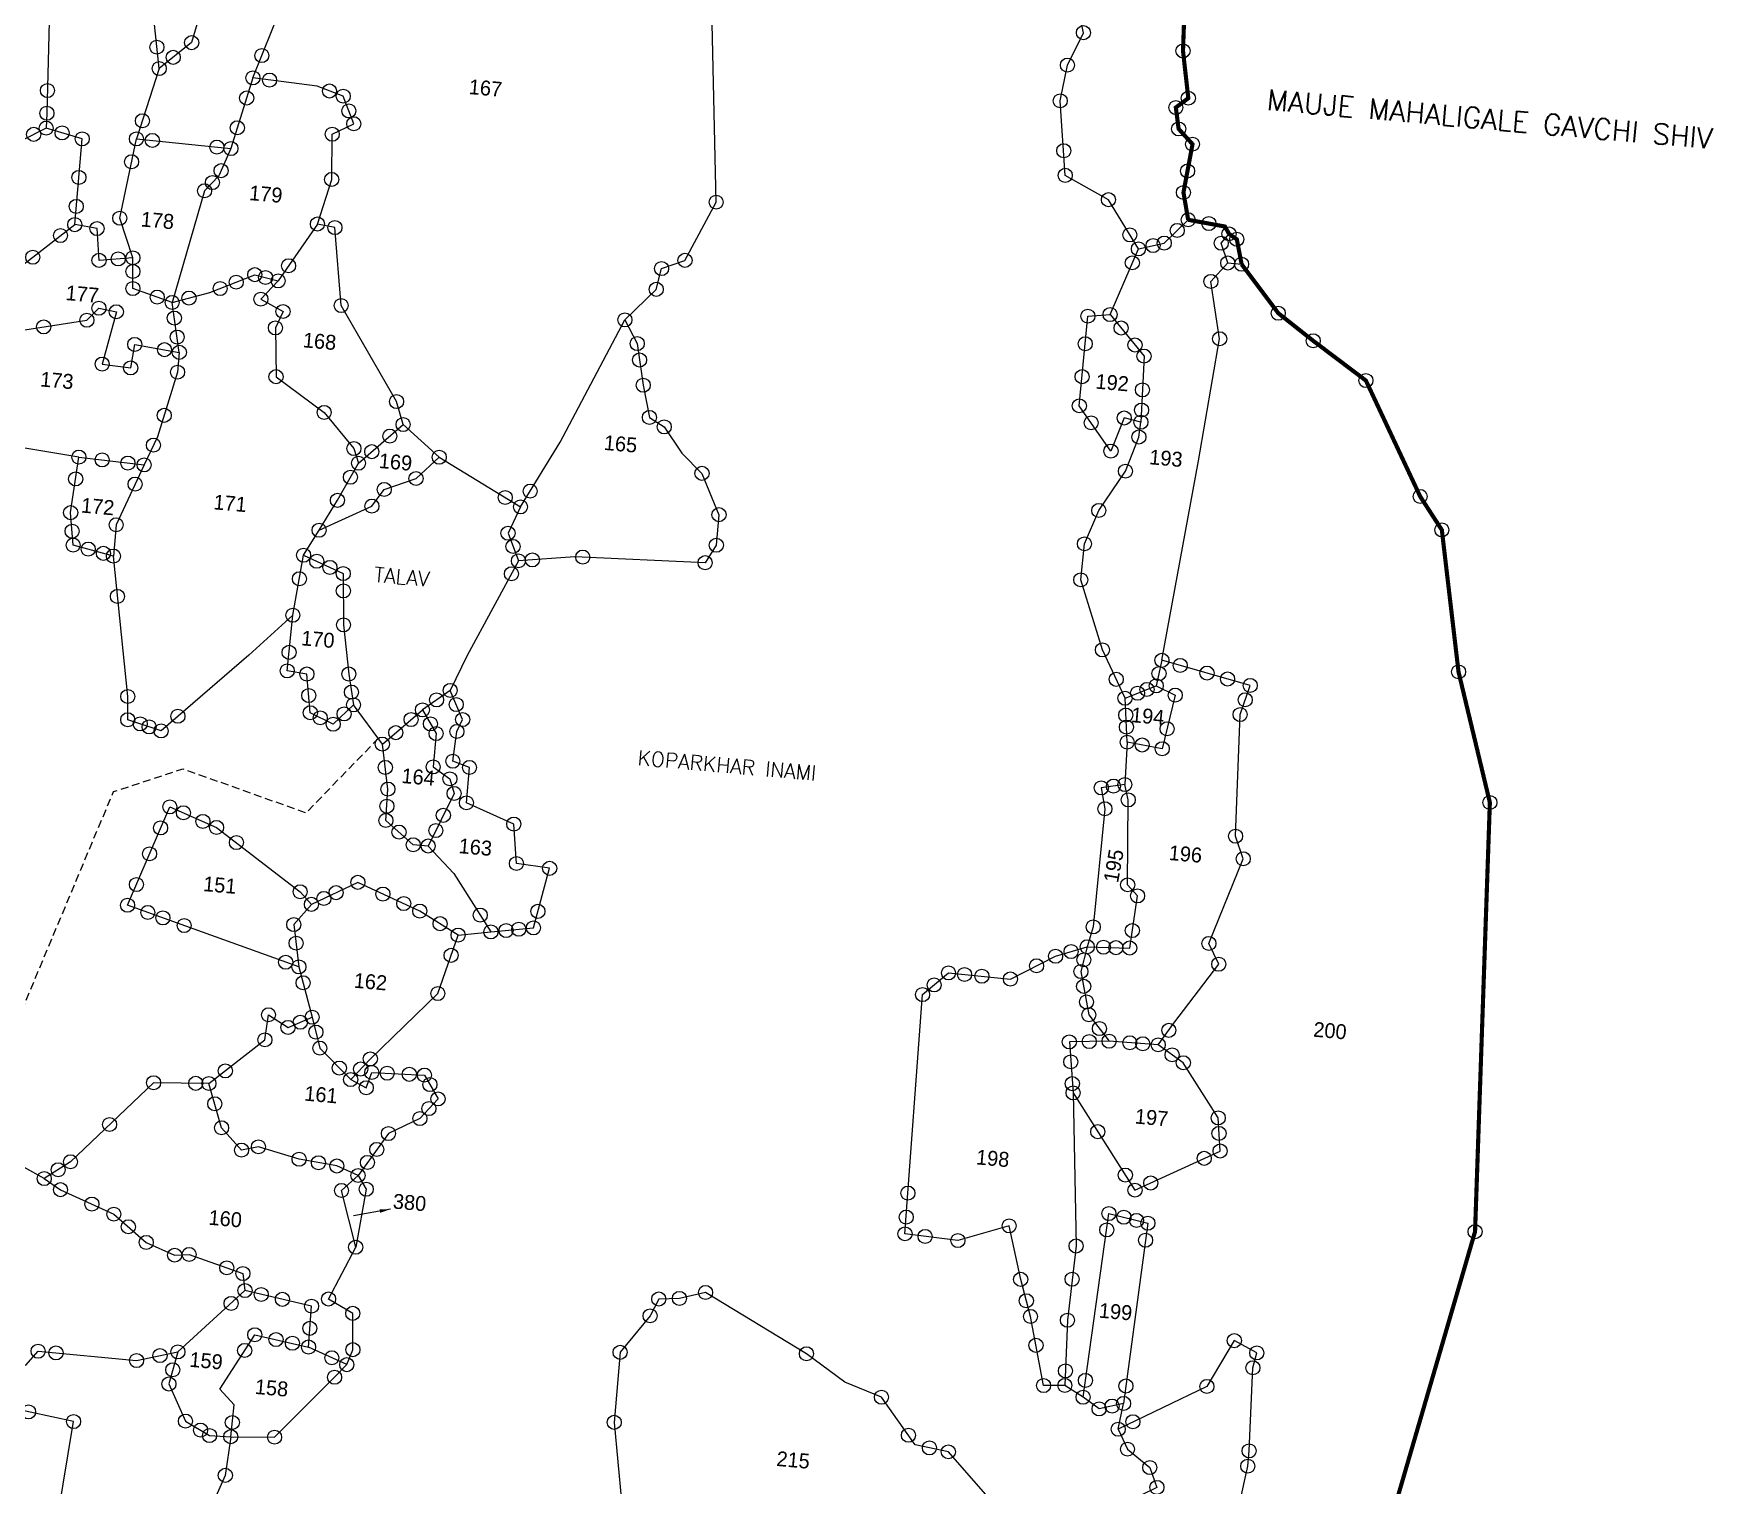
# Model space of a CAD drawing. Header units: metres. Extents: x 289133 to 292218, y 2093453 to 2100632.
# Drawn here: x 291142 to 292218, y 2098016 to 2098947 of the extents above; entities that cross this region are included whole.
import ezdxf
from ezdxf.enums import TextEntityAlignment as Align

# ---------------------------------------------------------------- set-up
doc = ezdxf.new("R2010")
doc.units = ezdxf.units.M
doc.header["$MEASUREMENT"] = 0
doc.linetypes.add('DASHED', pattern=[0.75, 0.5, -0.25])
for name, color, linetype in [('LINE_FOOTPATH', 1, 'DASHED'), ('POLY_PARCEL', 6, 'Continuous'), ('POLY_WATER', 4, 'Continuous'), ('SYM_ARROW', 1, 'Continuous'), ('SYM_STONE', 1, 'Continuous'), ('TEXT_MAPIN', 7, 'Continuous'), ('TEXT_MAPOUT', 7, 'Continuous'), ('TEXT_PARCEL', 7, 'Continuous'), ('V_BOUND_LINE', 7, 'Continuous')]:
    doc.layers.add(name, color=color, linetype=linetype)
doc.styles.get("Standard").update_dxf_attribs({"font": 'simplex.shx'})
doc.styles.add('TEXT_MAP', font='', dxfattribs={"height": 1.8})
doc.styles.get('TEXT_MAP').set_extended_font_data('Kruti Dev 050')
doc.dimstyles.get("Standard").update_dxf_attribs({"dimtxt": 0.18, "dimasz": 0.18, "dimexe": 0.18, "dimexo": 0.0625, "dimgap": 0.09, "dimtad": 0, "dimtih": 1, "dimtoh": 1, "dimdec": 4, "dimzin": 0, "dimdsep": 46, "dimtxsty": 'Standard', "dimcen": 0.09, "dimadec": 0, "dimazin": 0, "dimtfac": 1, "dimtdec": 4, "dimtofl": 0, "dimtmove": 0, "dimatfit": 3, "dimfxl": 1, "dimtolj": 1, "dimtzin": 0, "dimarcsym": 0})

# ---------------------------------------------------------------- blocks, each defined once
blk = doc.blocks.new('STONE')
blk.add_circle((0, 0), 0.851)
blk = doc.blocks.new('TEXTARROW')
blk.add_leader([(0.04, -0.01), (8.68, -0.01)], dimstyle='Standard', override={"dimtxt": 2.5, "dimasz": 2.5, "dimexe": 1.25, "dimexo": 0.625, "dimgap": 0.625, "dimtad": 1, "dimtih": 0, "dimtoh": 0, "dimzin": 8, "dimcen": 2.5, "dimtofl": 1})

msp = doc.modelspace()

# ---------------------------------------------------------------- linework, layer by layer
at = {"layer": 'LINE_FOOTPATH', "ltscale": 10, "flags": 128}
msp.add_lwpolyline([(291068.4, 2098160.7), (291108.9, 2098260.1), (291193, 2098460.8), (291237.5, 2098475.4), (291316.5, 2098447.2), (291362.8, 2098494.9)], dxfattribs=at)
at = {"layer": 'POLY_PARCEL'}
for points in [[(291521, 2098763.3), (291541.1, 2098782.9), (291544.5, 2098796.2), (291559.5, 2098801.5), (291579.5, 2098838.8), (291576.8, 2098963), (291554.7, 2099031.6), (291578.3, 2099080.5), (291588.9, 2099115.2), (291586, 2099127.7), (291576.3, 2099152.3), (291539.6, 2099165.7)], [(291337.9, 2099161.5), (291271.9, 2099051.3), (291264.9, 2099022.5), (291252, 2098982.1), (291251.2, 2098968.5), (291243.1, 2098941.1), (291222.3, 2098924.5)], [(291218.1, 2099121.4), (291198.3, 2099097.2), (291186.3, 2099079.8), (291169.3, 2099072.1), (291163.2, 2099052.4), (291161.7, 2099030.2), (291171.1, 2098988), (291152.4, 2098979.6), (291150.3, 2098895.8), (291149.8, 2098886.3)], [(291850.3, 2098808.8), (291831.1, 2098840.4), (291803.4, 2098856), (291800.2, 2098903.8), (291804.8, 2098926.7), (291815, 2098947.5), (291810.3, 2098969.5), (291812.2, 2098985.6), (291797.1, 2099024.3), (291798.4, 2099074.2), (291797.1, 2099108.9)], [(291222.3, 2098924.5), (291215.8, 2098985.3), (291216.8, 2099007.1), (291225.5, 2099016.5), (291254.3, 2099098)], [(291282.4, 2098918.5), (291307.2, 2098980.3), (291326.4, 2099031.1)], [(291222.3, 2098924.5), (291207.7, 2098879.4)], [(291282.4, 2098918.5), (291268.3, 2098873.2)], [(291323.8, 2098824.8), (291332.9, 2098853.4), (291333.3, 2098882.4), (291347.1, 2098889.1), (291340.3, 2098906.8), (291323.7, 2098913.1), (291282.4, 2098918.5)], [(291149.8, 2098886.3), (291134.2, 2098878.4), (291102.3, 2098836.4), (291092.9, 2098819.2), (291090.2, 2098798.8)], [(291168.1, 2098824.4), (291172.9, 2098879.4), (291149.8, 2098886.3)], [(291205.4, 2098803.1), (291197, 2098828.5), (291207.7, 2098879.4)], [(291207.7, 2098879.4), (291268.3, 2098873.2)], [(291268.3, 2098873.2), (291260.6, 2098855.8), (291251.4, 2098846.1), (291230.6, 2098774.5)], [(291101.2, 2098773.2), (291141.2, 2098803.5), (291168.1, 2098824.4)], [(291205.4, 2098803.1), (291183.7, 2098801.5), (291182.4, 2098821.9), (291168.1, 2098824.4)], [(291323.8, 2098824.8), (291298.6, 2098788.3)], [(291378.7, 2098696.2), (291374.5, 2098710.9), (291339, 2098772.5), (291335, 2098822.5), (291323.8, 2098824.8)], [(291850.3, 2098808.8), (291866.9, 2098812.6), (291882.2, 2098827.5)], [(291907.6, 2098799.8), (291903.4, 2098812.5), (291908.4, 2098818.5)], [(291832.1, 2098766.7), (291850.3, 2098808.8)], [(291230.6, 2098774.5), (291205.4, 2098783.4), (291205.4, 2098803.1)], [(291865.4, 2098545), (291888.9, 2098672.9), (291902.4, 2098751.2), (291896.8, 2098788), (291907.6, 2098799.8)], [(291907.6, 2098799.8), (291916.5, 2098799)], [(291230.6, 2098774.5), (291254.8, 2098780.8), (291283.6, 2098792.3), (291298.6, 2098788.3)], [(291298.6, 2098788.3), (291287.5, 2098776.6), (291301.7, 2098768.7), (291296.8, 2098758.2), (291297.2, 2098726.9), (291328.1, 2098704), (291347.2, 2098680.8), (291350.1, 2098671.4)], [(291101.2, 2098773.2), (291117.8, 2098767.8), (291123.7, 2098755), (291175.9, 2098763.1), (291183.6, 2098770.8), (291194.8, 2098768.5), (291185.7, 2098735), (291204, 2098732.5), (291206.6, 2098747.6), (291235.2, 2098742.5)], [(291235.2, 2098742.5), (291230.6, 2098774.5)], [(291851.9, 2098697.7), (291841.2, 2098700.4), (291832.7, 2098679.2), (291812.4, 2098708.2), (291817.9, 2098765.7), (291832.1, 2098766.7)], [(291832.1, 2098766.7), (291853.9, 2098740.1), (291851.9, 2098697.7)], [(291521, 2098763.3), (291528.9, 2098748.1), (291532.7, 2098721.4), (291536.7, 2098700.8), (291546.2, 2098694.7), (291557.5, 2098677.9), (291570.4, 2098664.9), (291581.3, 2098638.4), (291579.6, 2098618.8), (291572.4, 2098607.6), (291488.8, 2098611.4), (291452.7, 2098608.8)], [(291454, 2098643.4), (291479.4, 2098684.8), (291521, 2098763.3)], [(291235.2, 2098742.5), (291234.1, 2098729.8), (291221.2, 2098688.4), (291212.6, 2098670.3)], [(291170.8, 2098675.3), (291130.9, 2098681.9), (291129.4, 2098700), (291082.1, 2098728.5)], [(291350.1, 2098671.4), (291378.7, 2098696.2)], [(291378.7, 2098696.2), (291401.9, 2098675.2)], [(291850.6, 2098688.2), (291851.9, 2098697.7)], [(291841.7, 2098520.7), (291827.2, 2098551.7), (291813.3, 2098596.6), (291815.7, 2098619.7), (291824.9, 2098641.1), (291842, 2098666.3), (291850.6, 2098688.2)], [(291192.9, 2098611.8), (291167.1, 2098618.9), (291165.5, 2098639.7), (291170.8, 2098675.3)], [(291170.8, 2098675.3), (291212.6, 2098670.3)], [(291212.6, 2098670.3), (291194.7, 2098631.9), (291192.9, 2098611.8)], [(291324.8, 2098628.4), (291336.6, 2098647.6), (291350.1, 2098671.4)], [(291308, 2098573.9), (291279.7, 2098548.4), (291223.5, 2098499.7), (291202.1, 2098506.9), (291202.1, 2098521.8), (291192.9, 2098611.8)], [(291308, 2098573.9), (291314.9, 2098612.4)], [(291346.9, 2098516.4), (291333.9, 2098504), (291319.2, 2098511.4), (291317, 2098536.2), (291304.4, 2098538.2), (291308, 2098573.9)], [(291865.4, 2098545), (291861.7, 2098528.6)], [(291863, 2098298.4), (291873, 2098312.2), (291901.8, 2098350.1), (291895.5, 2098363.4), (291917.5, 2098417.7), (291912.6, 2098432.2), (291915.5, 2098510.2), (291922, 2098528.9), (291865.4, 2098545)], [(291841.7, 2098520.7), (291861.7, 2098528.6)], [(291861.7, 2098528.6), (291873.9, 2098522.7), (291865.6, 2098488.3), (291843.1, 2098492.5)], [(291435, 2098370.8), (291462.3, 2098373.4), (291472.7, 2098411.6), (291451.4, 2098414.7), (291449.7, 2098440), (291419.3, 2098453.6), (291421.3, 2098476.3), (291410.6, 2098480.3), (291413.2, 2098499.4), (291416.9, 2098507), (291408.9, 2098525.7)], [(291843.1, 2098492.5), (291841.7, 2098520.7)], [(291391.1, 2098513.2), (291399.9, 2098498), (291398, 2098476.6), (291408.7, 2098469), (291411.4, 2098459.6), (291394.8, 2098425.9)], [(291394.8, 2098425.9), (291385.2, 2098426.7), (291367.7, 2098442.3), (291369, 2098462.4), (291365.4, 2098491.3)], [(291843.1, 2098492.5), (291841.6, 2098465.3)], [(291817.5, 2098361.3), (291844.7, 2098360.5), (291849.8, 2098393.9), (291843.4, 2098401), (291843.8, 2098455.5), (291841.6, 2098465.3)], [(291841.6, 2098465.3), (291826.5, 2098463.2), (291828.8, 2098449.8), (291821.3, 2098374), (291817.5, 2098361.3)], [(291311.9, 2098348.4), (291202, 2098387.9), (291229.1, 2098451), (291259.1, 2098437.8), (291312.7, 2098396.6), (291319.9, 2098388.5)], [(291394.8, 2098425.9), (291411.3, 2098408.2), (291435, 2098370.8)], [(291414, 2098368.8), (291389.4, 2098384.2), (291349.7, 2098402.6), (291319.9, 2098388.5)], [(291319.9, 2098388.5), (291308.6, 2098375.5), (291311.9, 2098348.4)], [(291345.1, 2098276.1), (291357.7, 2098289.4), (291401, 2098331.3), (291414, 2098368.8)], [(291414, 2098368.8), (291435, 2098370.8)], [(291803.1, 2098080), (291789.5, 2098079.9), (291781.1, 2098124.2), (291774.8, 2098148), (291767.4, 2098182.3), (291734.5, 2098172.9), (291700.6, 2098177.2), (291711.9, 2098330.6), (291728.5, 2098344.5), (291768.2, 2098340.6), (291797.2, 2098355.2), (291817.5, 2098361.3)], [(291817.5, 2098361.3), (291813.4, 2098345.4), (291818.5, 2098317.7), (291831.5, 2098300.7)], [(291311.9, 2098348.4), (291320.4, 2098316.1)], [(291254.2, 2098273.6), (291290.1, 2098301.6), (291292.4, 2098317.7), (291304.9, 2098309.6), (291320.4, 2098316.1)], [(291320.4, 2098316.1), (291325.3, 2098296.3), (291345.1, 2098276.1)], [(291148.6, 2098212.6), (291135.4, 2098219.9), (291080.4, 2098259.5), (291053.6, 2098260.1), (291046.3, 2098266.9), (291056.8, 2098281.3), (291042.9, 2098283.9), (291029.8, 2098294.7), (291018.3, 2098298.8)], [(291831.5, 2098300.7), (291806, 2098300.3), (291808.4, 2098267.6)], [(291808.4, 2098267.6), (291848.1, 2098205.2), (291902.7, 2098230.3), (291901.5, 2098251.5), (291879.1, 2098286.9), (291863, 2098298.4)], [(291863, 2098298.4), (291831.5, 2098300.7)], [(291345.1, 2098276.1), (291355.1, 2098270.9), (291358.6, 2098280.7), (291392.4, 2098279), (291401.1, 2098263.7), (291389.5, 2098251.1), (291369.3, 2098241.5), (291349.8, 2098214.6)], [(291254.2, 2098273.6), (291218.7, 2098274.1), (291165.4, 2098223.4), (291148.6, 2098212.6)], [(291349.8, 2098214.6), (291336.2, 2098220.7), (291312, 2098225), (291285.9, 2098233), (291275.1, 2098230.9), (291262.3, 2098245.2), (291254.2, 2098273.6)], [(291808.4, 2098267.6), (291810.3, 2098169.4), (291804.8, 2098121.8), (291803.1, 2098080)], [(291148.6, 2098212.6), (291159, 2098205.5), (291193.2, 2098189.8), (291214, 2098171.7), (291232.2, 2098163.5), (291241.5, 2098164), (291276, 2098151.7), (291277.3, 2098140.8)], [(291348.3, 2098168.6), (291339.2, 2098205), (291349.8, 2098214.6)], [(291349.8, 2098214.6), (291355.1, 2098205.8), (291348.3, 2098168.6)], [(291814.8, 2098072.4), (291831.4, 2098190.2), (291856.4, 2098184), (291840.8, 2098068.4)], [(291342.6, 2098093.3), (291346.5, 2098102.9), (291346.4, 2098126.2), (291330.9, 2098135.4), (291348.3, 2098168.6)], [(291277.3, 2098140.8), (291234.3, 2098101.5)], [(291318.1, 2098104.6), (291320, 2098130.8), (291277.3, 2098140.8)], [(291555.9, 2098135.8), (291542.7, 2098135.4), (291537.1, 2098124.6), (291517.9, 2098101.2), (291514.1, 2098056.3), (291518.7, 2098005.8), (291536.7, 2097983.7)], [(291788.5, 2097931.2), (291770.9, 2097965.9), (291767.1, 2097993.1), (291728.4, 2098037.4), (291707.2, 2098041.9), (291685.5, 2098072.4), (291662, 2098082.1), (291637.4, 2098100.3), (291572.7, 2098139.6), (291555.9, 2098135.8)], [(291268.2, 2098047.1), (291270.4, 2098067.5), (291261.2, 2098077.6), (291283.6, 2098112.5), (291318.1, 2098104.6)], [(291923.7, 2098091.3), (291926.2, 2098100.8), (291911.8, 2098108.7), (291894.2, 2098079.3), (291837.4, 2098051.9)], [(291211.5, 2097852.7), (291193.3, 2097856.1), (291144.6, 2097936.8), (291157.2, 2097995.9), (291167.4, 2098056.8), (291125.6, 2098065.8), (291109.2, 2098084.4), (291116.4, 2098096.5), (291136.8, 2098092.9), (291144.6, 2098101.9), (291207.8, 2098095.9), (291234.3, 2098101.5)], [(291234.3, 2098101.5), (291228.5, 2098080.9), (291239.1, 2098057.1), (291254.6, 2098047.8), (291268.2, 2098047.1)], [(291342.6, 2098093.3), (291318.1, 2098104.6)], [(291268.2, 2098047.1), (291296.3, 2098046.8), (291334.8, 2098085.2), (291342.6, 2098093.3)], [(291920.4, 2098028.2), (291921.3, 2098038), (291923.7, 2098091.3)], [(291814.8, 2098072.4), (291803.1, 2098080)], [(291840.8, 2098068.4), (291825.1, 2098064.9), (291814.8, 2098072.4)], [(291837.4, 2098051.9), (291840.8, 2098068.4)], [(291268.2, 2098047.1), (291264.7, 2098022.3), (291257, 2098005), (291229, 2097966.4), (291226.1, 2097904.2), (291221.2, 2097883.1), (291211.5, 2097852.7)], [(291837.4, 2098051.9), (291843.3, 2098039.1), (291857.6, 2098027.3), (291862.2, 2098014.6), (291851.6, 2098009.4), (291861.2, 2097998.4), (291856.7, 2097987.4), (291851.9, 2097957.5), (291828, 2097940)], [(291984.4, 2097813.7), (291950.9, 2097858.1), (291899.5, 2097933.4), (291920.4, 2098028.2)]]:
    msp.add_lwpolyline(points, dxfattribs=at)
at = {"layer": 'POLY_WATER'}
for points in [[(291324.8, 2098628.4), (291358.7, 2098643.9), (291366.6, 2098654.6), (291387, 2098661.6), (291401.9, 2098675.2)], [(291401.9, 2098675.2), (291454, 2098643.4)], [(291454, 2098643.4), (291446, 2098626.5), (291452.7, 2098608.8)], [(291314.9, 2098612.4), (291324.8, 2098628.4)], [(291314.9, 2098612.4), (291340.3, 2098600.6), (291340.5, 2098567.7), (291343.9, 2098536.2), (291346.9, 2098516.4)], [(291452.7, 2098608.8), (291419.7, 2098548), (291408.9, 2098525.7)], [(291408.9, 2098525.7), (291391.1, 2098513.2)], [(291365.4, 2098491.3), (291346.9, 2098516.4)], [(291365.4, 2098491.3), (291391.1, 2098513.2)]]:
    msp.add_lwpolyline(points, dxfattribs=at)
at = {"layer": 'V_BOUND_LINE', "const_width": 2.65}
for points in [[(291862.8, 2099203.1), (291871, 2099187.1), (291871.3, 2099173.6), (291876.5, 2099155.8), (291854.5, 2099145), (291862.1, 2099119.6), (291880.9, 2099103.7), (291878.5, 2099093.4), (291880.1, 2099052), (291872.1, 2099003.9), (291880.4, 2098978.4), (291878.9, 2098935.8), (291882.3, 2098905.5), (291874.3, 2098899.5), (291876.1, 2098885.8), (291885, 2098876), (291879.2, 2098845), (291882.2, 2098827.5)], [(291882.2, 2098827.5), (291905.8, 2098823.2), (291908.4, 2098818.5)], [(291908.4, 2098818.5), (291913.4, 2098815), (291916.5, 2098799)], [(291916.5, 2098799), (291940, 2098767.6), (291962.4, 2098749.9), (291996.2, 2098724.4), (292031, 2098650.1), (292044.9, 2098628.6), (292055.6, 2098537.6), (292075.7, 2098453.8), (292066.2, 2098178.6), (292013.5, 2097997.8), (292054.8, 2097903), (292013.6, 2097811.4)]]:
    msp.add_lwpolyline(points, dxfattribs=at)

# ---------------------------------------------------------------- block references
at = {"layer": 'SYM_ARROW', "xscale": 2.791438101820972, "yscale": 2.791438101820972, "zscale": 2.791438101820972, "rotation": 190.0421679091164}
msp.add_blockref('TEXTARROW', (291370.8, 2098193), dxfattribs=at)
at = {"layer": 'SYM_STONE', "xscale": 5.299400462306718, "yscale": 5.299400462306718, "zscale": 5.299400462306718, "rotation": 354.9656378856341}
for p in [(291815, 2098947.5), (291220.8, 2098938.2), (291243.1, 2098941.1), (291288.1, 2098932.8), (291878.9, 2098935.8), (291222.3, 2098924.5), (291231.3, 2098931.7), (291804.8, 2098926.7), (291150.6, 2098910.4), (291282.4, 2098918.5), (291293.1, 2098917.1), (291278.4, 2098905.6), (291331.5, 2098910.1), (291340.3, 2098906.8), (291800.2, 2098903.8), (291874.3, 2098899.5), (291882.3, 2098905.5), (291150.3, 2098895.8), (291211.5, 2098891), (291343.9, 2098897.3), (291347.1, 2098889.1), (291141.8, 2098882.3), (291149.8, 2098886.3), (291160, 2098883.2), (291172.9, 2098879.4), (291207.7, 2098879.4), (291217.9, 2098878.4), (291272.4, 2098886.5), (291333.3, 2098882.4), (291876.1, 2098885.8), (291259.3, 2098874.1), (291268.3, 2098873.2), (291802.4, 2098871.8), (291885, 2098876), (291204.6, 2098864.7), (291262, 2098859), (291881.8, 2098858.8), (291170.8, 2098854.7), (291251.4, 2098846.1), (291256.4, 2098851.4), (291332.9, 2098853.4), (291803.4, 2098856), (291169.1, 2098836.1), (291579.5, 2098838.8), (291831.1, 2098840.4), (291879.2, 2098845), (291168.1, 2098824.4), (291197, 2098828.5), (291323.8, 2098824.8), (291882.2, 2098827.5), (291895.5, 2098825.1), (291159, 2098817.4), (291182.4, 2098821.9), (291335, 2098822.5), (291844.8, 2098817.8), (291875.2, 2098820.7), (291908.4, 2098818.5), (291913.4, 2098815), (291141.2, 2098803.5), (291205.4, 2098803.1), (291850.3, 2098808.8), (291859.7, 2098811), (291866.9, 2098812.6), (291903.4, 2098812.5), (291183.7, 2098801.5), (291196, 2098802.4), (291205.4, 2098794.4), (291283.6, 2098792.3), (291305.3, 2098798), (291544.5, 2098796.2), (291559.5, 2098801.5), (291846.4, 2098799.9), (291907.6, 2098799.8), (291916.5, 2098799), (291205.4, 2098783.4), (291261.4, 2098783.4), (291271.7, 2098787.5), (291290.5, 2098790.5), (291298.6, 2098788.3), (291541.1, 2098782.9), (291896.8, 2098788), (291183.6, 2098770.8), (291221, 2098777.9), (291230.6, 2098774.5), (291241.4, 2098777.3), (291287.5, 2098776.6), (291339, 2098772.5), (291175.9, 2098763.1), (291194.8, 2098768.5), (291232, 2098764.5), (291301.7, 2098768.7), (291521, 2098763.3), (291817.9, 2098765.7), (291832.1, 2098766.7), (291940, 2098767.6), (291148.2, 2098758.8), (291233.8, 2098752.3), (291296.8, 2098758.2), (291839.2, 2098758.1), (291902.4, 2098751.2), (291962.4, 2098749.9), (291206.6, 2098747.6), (291225.7, 2098744.2), (291235.2, 2098742.5), (291528.9, 2098748.1), (291816.2, 2098748), (291848.1, 2098747.2), (291853.9, 2098740.1), (291185.7, 2098735), (291204, 2098732.5), (291234.1, 2098729.8), (291530.4, 2098737.6), (291297.2, 2098726.9), (291532.7, 2098721.4), (291814.2, 2098726.9), (291852.9, 2098718.4), (291996.2, 2098724.4), (291374.5, 2098710.9), (291812.4, 2098708.2), (291225.5, 2098702.1), (291328.1, 2098704), (291378.7, 2098696.2), (291536.7, 2098700.8), (291820, 2098697.3), (291841.2, 2098700.4), (291851.9, 2098697.7), (291852.3, 2098705.5), (291370.2, 2098688.8), (291546.2, 2098694.7), (291850.6, 2098688.2), (291170.8, 2098675.3), (291185.7, 2098673.5), (291218.6, 2098683), (291347.2, 2098680.8), (291358.6, 2098678.8), (291401.9, 2098675.2), (291832.7, 2098679.2), (291202.2, 2098671.5), (291212.6, 2098670.3), (291350.1, 2098671.4), (291570.4, 2098664.9), (291842, 2098666.3), (291168.7, 2098661.3), (291206.8, 2098658), (291344.9, 2098662.4), (291366.6, 2098654.6), (291387, 2098661.6), (291460.2, 2098653.5), (291336.6, 2098647.6), (291358.7, 2098643.9), (291444.2, 2098649.4), (291454, 2098643.4), (291824.9, 2098641.1), (292031, 2098650.1), (291165.5, 2098639.7), (291194.7, 2098631.9), (291581.3, 2098638.4), (291166.4, 2098627.8), (291324.8, 2098628.4), (291446, 2098626.5), (291815.7, 2098619.7), (292044.9, 2098628.6), (291167.1, 2098618.9), (291176.8, 2098616.3), (291186.5, 2098613.6), (291192.9, 2098611.8), (291314.9, 2098612.4), (291449.2, 2098618), (291452.7, 2098608.8), (291461.6, 2098609.4), (291493.9, 2098611.2), (291579.6, 2098618.8), (291323.3, 2098608.5), (291331.8, 2098604.6), (291340.3, 2098600.6), (291448.2, 2098600.5), (291572.4, 2098607.6), (291312.2, 2098597.3), (291340.4, 2098589.5), (291813.3, 2098596.6), (291195.5, 2098586), (291308, 2098573.9), (291340.5, 2098567.7), (291305.6, 2098550.1), (291827.2, 2098551.7), (291865.4, 2098545), (291304.4, 2098538.2), (291317, 2098536.2), (291343.9, 2098536.2), (291863.5, 2098536.5), (291877.1, 2098541.7), (291894.3, 2098536.8), (292055.6, 2098537.6), (291345.6, 2098524.6), (291408.9, 2098525.7), (291836.1, 2098532.8), (291849.8, 2098523.9), (291855.8, 2098526.3), (291861.7, 2098528.6), (291873.9, 2098522.7), (291907.5, 2098533), (291922, 2098528.9), (291202.1, 2098521.8), (291318.2, 2098522.4), (291346.9, 2098516.4), (291391.1, 2098513.2), (291400.2, 2098519.6), (291412.8, 2098516.6), (291841.7, 2098520.7), (291918.8, 2098519.7), (291202.1, 2098506.9), (291210.1, 2098504.2), (291215.8, 2098502.3), (291234.3, 2098509.1), (291319.2, 2098511.4), (291325.6, 2098508.1), (291333.9, 2098504), (291340.9, 2098510.6), (291383.8, 2098507), (291396.2, 2098504.2), (291416.9, 2098507), (291842.2, 2098509.9), (291842.6, 2098502.2), (291868.7, 2098501.1), (291915.5, 2098510.2), (291223.5, 2098499.7), (291365.4, 2098491.3), (291374, 2098498.6), (291399.9, 2098498), (291413.2, 2098499.4), (291843.1, 2098492.5), (291852.7, 2098490.7), (291410.6, 2098480.3), (291865.6, 2098488.3), (291367.3, 2098476.3), (291398, 2098476.6), (291408.7, 2098469), (291421.3, 2098476.3), (291369, 2098462.4), (291411.4, 2098459.6), (291826.5, 2098463.2), (291834.3, 2098464.3), (291841.6, 2098465.3), (291229.1, 2098451), (291368.3, 2098451.4), (291419.3, 2098453.6), (291828.8, 2098449.8), (291843.8, 2098455.5), (292075.7, 2098453.8), (291223.2, 2098437.5), (291237.8, 2098447.2), (291250.3, 2098441.7), (291259.1, 2098437.8), (291367.7, 2098442.3), (291404.5, 2098445.6), (291449.7, 2098440), (291271.8, 2098428.1), (291376.1, 2098434.8), (291385.2, 2098426.7), (291394.8, 2098425.9), (291399.7, 2098435.8), (291912.6, 2098432.2), (291216.1, 2098420.9), (291917.5, 2098417.7), (291451.4, 2098414.7), (291472.7, 2098411.6), (291207.7, 2098401.2), (291312.7, 2098396.6), (291335.7, 2098396), (291349.7, 2098402.6), (291365.8, 2098395.1), (291843.4, 2098401), (291849.8, 2098393.9), (291202, 2098387.9), (291215, 2098383.3), (291319.9, 2098388.5), (291327.9, 2098392.3), (291379.1, 2098389), (291389.4, 2098384.2), (291465.2, 2098384), (291224.7, 2098379.8), (291238.3, 2098374.9), (291308.6, 2098375.5), (291402.4, 2098376.1), (291428.2, 2098381.6), (291452.9, 2098372.5), (291462.3, 2098373.4), (291821.3, 2098374), (291310.1, 2098363.6), (291414, 2098368.8), (291435, 2098370.8), (291444.8, 2098371.7), (291817.5, 2098361.3), (291846.4, 2098371.7), (291895.5, 2098363.4), (291303.4, 2098351.4), (291409.5, 2098355.8), (291797.2, 2098355.2), (291807.1, 2098358.2), (291815.3, 2098352.9), (291827.9, 2098361), (291835.9, 2098360.7), (291844.7, 2098360.5), (291311.9, 2098348.4), (291728.5, 2098344.5), (291738.8, 2098343.5), (291749.9, 2098342.4), (291768.2, 2098340.6), (291785, 2098349.1), (291813.4, 2098345.4), (291901.8, 2098350.1), (291314.6, 2098338.2), (291401, 2098331.3), (291711.9, 2098330.6), (291719.3, 2098336.8), (291815.2, 2098335.9), (291817, 2098325.9), (291292.4, 2098317.7), (291304.9, 2098309.6), (291312.8, 2098312.9), (291320.4, 2098316.1), (291818.5, 2098317.7), (291825.3, 2098308.8), (291869.8, 2098307.7), (291290.1, 2098301.6), (291322.8, 2098306.6), (291806, 2098300.3), (291818.8, 2098300.5), (291831.5, 2098300.7), (291844.8, 2098299.7), (291853.1, 2098299.1), (291863, 2098298.4), (291325.3, 2098296.3), (291357.7, 2098289.4), (291806.9, 2098287.5), (291871.9, 2098292), (291879.1, 2098286.9), (291264.7, 2098281.7), (291337.8, 2098283.5), (291345.1, 2098276.1), (291351.5, 2098282.9), (291358.6, 2098280.7), (291368.5, 2098280.2), (291382.7, 2098279.5), (291392.4, 2098279), (291218.7, 2098274.1), (291245.7, 2098273.7), (291254.2, 2098273.6), (291355.1, 2098270.9), (291395.9, 2098272.9), (291807.9, 2098273.5), (291808.4, 2098267.6), (291257.9, 2098260.6), (291395.3, 2098257.5), (291401.1, 2098263.7), (291190.5, 2098247.3), (291262.3, 2098245.2), (291389.5, 2098251.1), (291824.2, 2098242.7), (291901.5, 2098251.5), (291285.9, 2098233), (291369.3, 2098241.5), (291902, 2098241.6), (291165.4, 2098223.4), (291275.1, 2098230.9), (291312, 2098225), (291324.4, 2098222.8), (291355.8, 2098223), (291361.8, 2098231.3), (291892.5, 2098225.6), (291902.7, 2098230.3), (291148.6, 2098212.6), (291157.5, 2098218.3), (291336.2, 2098220.7), (291349.8, 2098214.6), (291841.9, 2098214.9), (291159, 2098205.5), (291339.2, 2098205), (291355.1, 2098205.8), (291702.5, 2098203.3), (291848.1, 2098205.2), (291858.2, 2098209.8), (291179.1, 2098196.3), (291193.2, 2098189.8), (291831.4, 2098190.2), (291202.5, 2098181.7), (291701.4, 2098187.9), (291767.4, 2098182.3), (291830, 2098179.7), (291841, 2098187.8), (291849.1, 2098185.8), (291856.4, 2098184), (292066.2, 2098178.6), (291214, 2098171.7), (291348.3, 2098168.6), (291700.6, 2098177.2), (291713.5, 2098175.5), (291734.5, 2098172.9), (291810.3, 2098169.4), (291854.9, 2098173.1), (291232.2, 2098163.5), (291241.5, 2098164), (291265.6, 2098155.4), (291276, 2098151.7), (291774.8, 2098148), (291807.8, 2098148.1), (291277.3, 2098140.8), (291287.7, 2098138.3), (291301.3, 2098135.2), (291330.9, 2098135.4), (291542.7, 2098135.4), (291555.9, 2098135.8), (291572.7, 2098139.6), (291268.4, 2098132.6), (291320, 2098130.8), (291346.4, 2098126.2), (291537.1, 2098124.6), (291778.4, 2098134.3), (291318.9, 2098116.6), (291781.1, 2098124.2), (291804.8, 2098121.8), (291283.6, 2098112.5), (291297.2, 2098109.4), (291307.7, 2098107), (291318.1, 2098104.6), (291346.5, 2098102.9), (291784.6, 2098105.7), (291911.8, 2098108.7), (291144.6, 2098101.9), (291156.1, 2098100.8), (291207.8, 2098095.9), (291222.8, 2098099.1), (291234.3, 2098101.5), (291277.1, 2098102.4), (291333, 2098097.7), (291342.6, 2098093.3), (291517.9, 2098101.2), (291637.4, 2098100.3), (291926.2, 2098100.8), (291231, 2098090), (291334.8, 2098085.2), (291803.5, 2098089.3), (291816.3, 2098083.2), (291923.7, 2098091.3), (291228.5, 2098080.9), (291685.5, 2098072.4), (291789.5, 2098079.9), (291803.1, 2098080), (291814.8, 2098072.4), (291842.3, 2098079.6), (291894.2, 2098079.3), (291138.5, 2098063), (291825.1, 2098064.9), (291833.4, 2098066.7), (291840.8, 2098068.4), (291167.4, 2098056.8), (291239.1, 2098057.1), (291248.8, 2098051.3), (291269.2, 2098056.2), (291514.1, 2098056.3), (291837.4, 2098051.9), (291846.8, 2098056.7), (291254.6, 2098047.8), (291268.2, 2098047.1), (291296.3, 2098046.8), (291702.8, 2098048), (291716.3, 2098039.9), (291843.3, 2098039.1), (291728.4, 2098037.4), (291920.4, 2098028.2), (291921.3, 2098038), (291264.7, 2098022.3), (291857.6, 2098027.3), (291862.2, 2098014.6)]:
    msp.add_blockref('STONE', p, dxfattribs=at)

# ---------------------------------------------------------------- texts
at = {"layer": 'TEXT_MAPIN'}
for s, height, p in [('TALAV', 9.54, (291359.7, 2098595.4)), ('KOPARKHAR INAMI', 9.539, (291528.7, 2098477.9))]:
    msp.add_text(s, height=height, rotation=354.9656, dxfattribs=at).set_placement(p)
at = {"layer": 'TEXT_MAPOUT'}
msp.add_text('MAUJE MAHALIGALE GAVCHI SHIV', height=13.249, rotation=354.9656, dxfattribs=at).set_placement((291932.2, 2098898.1))
at = {"layer": 'TEXT_PARCEL', "style": 'TEXT_MAP'}
for s, rotation, p in [('167', 354.9656, (291431.6, 2098912)), ('179', 354.9656, (291290.7, 2098844)), ('178', 354.9656, (291221.2, 2098827.1)), ('177', 354.9656, (291173, 2098779.9)), ('168', 354.9656, (291325.2, 2098749.6)), ('173', 354.9656, (291156.7, 2098724.5)), ('192', 354.9656, (291833.5, 2098723.1)), ('165', 354.9656, (291518.2, 2098683.8)), ('193', 354.9656, (291868, 2098674.6)), ('169', 354.9656, (291373.9, 2098672.2)), ('172', 354.9656, (291182.9, 2098643.7)), ('171', 354.9656, (291267.8, 2098645.7)), ('170', 354.9656, (291324.1, 2098558.5)), ('194', 354.9656, (291856.3, 2098509.2)), ('164', 354.9656, (291388.4, 2098470.2)), ('163', 354.9656, (291425.1, 2098425.2)), ('195', 79.7863, (291834.4, 2098413.2)), ('196', 354.9656, (291880.5, 2098420.8)), ('151', 354.9656, (291261.2, 2098400.8)), ('162', 354.9656, (291357.8, 2098338.9)), ('200', 354.9656, (291973.2, 2098307.5)), ('161', 354.9656, (291326.1, 2098266.5)), ('197', 354.9656, (291858.8, 2098251.8)), ('198', 354.9656, (291756.9, 2098225.6)), ('380', 354.9656, (291382.9, 2098197.3)), ('160', 354.9656, (291264.7, 2098186.9)), ('199', 354.9656, (291835.7, 2098127.3)), ('159', 354.9656, (291252.4, 2098095.8)), ('158', 354.9656, (291294.4, 2098078.4)), ('215', 354.9656, (291628.9, 2098032.2))]:
    msp.add_text(s, height=9.54, rotation=rotation, dxfattribs=at).set_placement(p, align=Align.MIDDLE)

doc.saveas('drawing.dxf')
